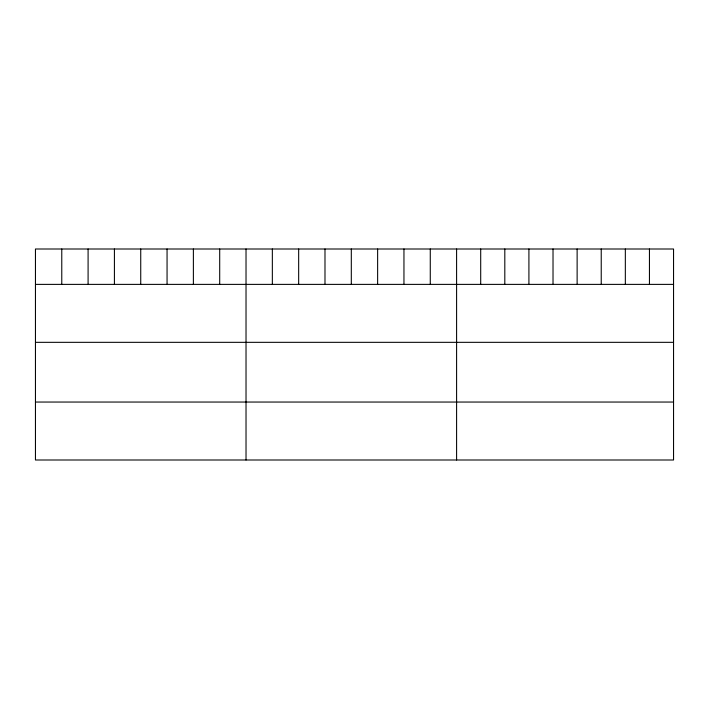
<?xml version="1.0" encoding="UTF-8"?>
<svg xmlns="http://www.w3.org/2000/svg" width="709" height="709" viewBox="0 0 709 709"><rect width="100%" height="100%" fill="white"/><g stroke="black" fill="none" stroke-linecap="round" stroke-linejoin="round"><path stroke-width="1.06" d="M673.55 284.38L673.55 459.999L35.45 459.999L35.45 249.001L673.55 249.001L673.55 284.38L35.45 284.38M35.45 342.332L673.55 342.332M35.45 402.047L673.55 402.047M649.444 249.001L649.444 284.38M625.338 249.001L625.338 284.38M601.232 249.001L601.232 284.38M577.126 249.001L577.126 284.38M553.02 249.001L553.02 284.38M528.914 249.001L528.914 284.38M504.808 249.001L504.808 284.38M480.702 249.001L480.702 284.38M456.596 249.001L456.596 459.999M430.274 249.001L430.274 284.38M403.953 249.001L403.953 284.38M377.631 249.001L377.631 284.38M351.309 249.001L351.309 284.38M324.988 249.001L324.988 284.38M298.666 249.001L298.666 284.38M272.345 249.001L272.345 284.38M246.023 249.001L246.023 459.999M219.701 249.001L219.701 284.38M193.38 249.001L193.38 284.38M167.058 249.001L167.058 284.38M140.737 249.001L140.737 284.38M114.415 249.001L114.415 284.38M88.093 249.001L88.093 284.38M61.772 249.001L61.772 284.38"/></g></svg>
